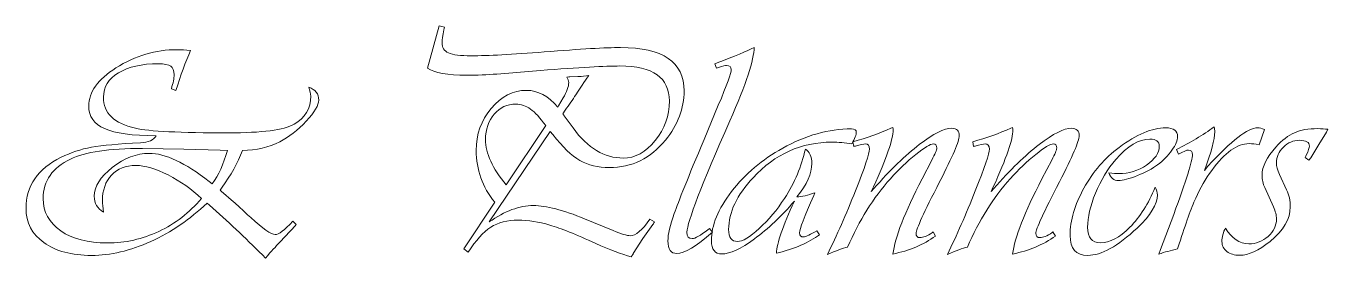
# Model space of a CAD drawing. Extents: x 846 to 947, y 375 to 797.
# Drawn here: x 931.059 to 932.152, y 457.178 to 457.373 of the extents above; entities that cross this region are included whole.
import ezdxf

# ---------------------------------------------------------------- set-up
doc = ezdxf.new("R2010")
doc.units = 0
doc.header["$MEASUREMENT"] = 0
doc.layers.add('Dim', color=252, linetype='CONTINUOUS', lineweight=0)
doc.layers.add('UG-Khartosha', color=252, linetype='CONTINUOUS', lineweight=20)

# ---------------------------------------------------------------- blocks, each defined once
blk = doc.blocks.new('fghty')
at = {"layer": 'UG-Khartosha'}
for points, knots in [([(-279.6938, -82.2099), (-279.6938, -82.2099), (-279.7477, -82.2898), (-279.7477, -82.2898), (-279.7477, -82.2898), (-279.7339, -82.2801), (-279.7209, -82.2753), (-279.7086, -82.2753), (-279.7086, -82.2753), (-279.6975, -82.2753), (-279.6825, -82.2792), (-279.6636, -82.287), (-279.6636, -82.287), (-279.6636, -82.287), (-279.6384, -82.2974), (-279.6384, -82.2974), (-279.6384, -82.2974), (-279.6311, -82.3004), (-279.6261, -82.3019), (-279.6235, -82.3019), (-279.6235, -82.3019), (-279.6186, -82.3019), (-279.6128, -82.297), (-279.6061, -82.2872), (-279.6061, -82.2872), (-279.6061, -82.2872), (-279.602, -82.2898), (-279.602, -82.2898), (-279.602, -82.2898), (-279.6028, -82.291), (-279.6033, -82.2918), (-279.6035, -82.292), (-279.6035, -82.292), (-279.6035, -82.292), (-279.6122, -82.3045), (-279.6122, -82.3045), (-279.6122, -82.3045), (-279.6122, -82.3045), (-279.6207, -82.3177), (-279.6207, -82.3177), (-279.6207, -82.3177), (-279.6208, -82.3181), (-279.6215, -82.3189), (-279.6225, -82.3204), (-279.6225, -82.3204), (-279.6308, -82.3183), (-279.6413, -82.3145), (-279.6538, -82.3087), (-279.6538, -82.3087), (-279.6712, -82.3008), (-279.6847, -82.2954), (-279.6943, -82.2925), (-279.6943, -82.2925), (-279.7039, -82.2896), (-279.7132, -82.2881), (-279.7222, -82.2881), (-279.7222, -82.2881), (-279.7316, -82.2881), (-279.7396, -82.2903), (-279.7463, -82.2945), (-279.7463, -82.2945), (-279.7529, -82.2988), (-279.7595, -82.306), (-279.7661, -82.3164), (-279.7661, -82.3164), (-279.7661, -82.3164), (-279.7701, -82.3136), (-279.7701, -82.3136), (-279.7701, -82.3136), (-279.7701, -82.3136), (-279.7428, -82.2724), (-279.7428, -82.2724), (-279.7428, -82.2724), (-279.7537, -82.2588), (-279.7591, -82.2436), (-279.7591, -82.2267), (-279.7591, -82.2267), (-279.7591, -82.2125), (-279.7547, -82.2001), (-279.7459, -82.1895), (-279.7459, -82.1895), (-279.737, -82.1788), (-279.7267, -82.1736), (-279.7148, -82.1736), (-279.7148, -82.1736), (-279.7048, -82.1736), (-279.6956, -82.1785), (-279.6873, -82.1885), (-279.6873, -82.1885), (-279.6873, -82.1885), (-279.6865, -82.1872), (-279.6865, -82.1872), (-279.6865, -82.1872), (-279.6865, -82.1872), (-279.6825, -82.1803), (-279.6825, -82.1803), (-279.6825, -82.1803), (-279.6793, -82.1749), (-279.6776, -82.1703), (-279.6776, -82.1667), (-279.6776, -82.1667), (-279.6776, -82.1651), (-279.6782, -82.1635), (-279.6793, -82.1619), (-279.6793, -82.1619), (-279.6777, -82.1618), (-279.6768, -82.1618), (-279.6767, -82.1618), (-279.6767, -82.1618), (-279.6767, -82.1618), (-279.6695, -82.1615), (-279.6695, -82.1615), (-279.6695, -82.1615), (-279.6684, -82.1615), (-279.6658, -82.1613), (-279.6618, -82.1607), (-279.6618, -82.1607), (-279.6618, -82.1607), (-279.6599, -82.1604), (-279.6599, -82.1604), (-279.6599, -82.1604), (-279.6619, -82.1631), (-279.6658, -82.1688), (-279.6714, -82.1775), (-279.6714, -82.1775), (-279.6741, -82.1818), (-279.6772, -82.1864), (-279.6807, -82.1912), (-279.6807, -82.1912), (-279.6807, -82.1912), (-279.6828, -82.1942), (-279.6828, -82.1942), (-279.6828, -82.1942), (-279.682, -82.1953), (-279.6816, -82.1959), (-279.6815, -82.1961), (-279.6815, -82.1961), (-279.6815, -82.1961), (-279.6738, -82.2068), (-279.6738, -82.2068), (-279.6738, -82.2068), (-279.6609, -82.2246), (-279.6462, -82.2334), (-279.6296, -82.2334), (-279.6296, -82.2334), (-279.6191, -82.2334), (-279.6097, -82.2283), (-279.6014, -82.2179), (-279.6014, -82.2179), (-279.593, -82.2076), (-279.5889, -82.1959), (-279.5889, -82.183), (-279.5889, -82.183), (-279.5889, -82.1624), (-279.6034, -82.1521), (-279.6325, -82.1521), (-279.6325, -82.1521), (-279.6451, -82.1521), (-279.6684, -82.1534), (-279.7024, -82.1561), (-279.7024, -82.1561), (-279.7024, -82.1561), (-279.7408, -82.1592), (-279.7408, -82.1592), (-279.7408, -82.1592), (-279.7494, -82.1599), (-279.7583, -82.1602), (-279.7676, -82.1602), (-279.7676, -82.1602), (-279.7844, -82.1602), (-279.7958, -82.1581), (-279.8019, -82.154), (-279.8019, -82.154), (-279.8019, -82.154), (-279.7917, -82.1168), (-279.7917, -82.1168), (-279.7917, -82.1168), (-279.7917, -82.1168), (-279.7871, -82.1179), (-279.7871, -82.1179), (-279.7871, -82.1179), (-279.7871, -82.1179), (-279.7875, -82.1202), (-279.7875, -82.1202), (-279.7875, -82.1202), (-279.7886, -82.1253), (-279.7892, -82.1291), (-279.7892, -82.1315), (-279.7892, -82.1315), (-279.7892, -82.1358), (-279.7873, -82.1388), (-279.7835, -82.1405), (-279.7835, -82.1405), (-279.7797, -82.1423), (-279.773, -82.1431), (-279.7635, -82.1431), (-279.7635, -82.1431), (-279.7489, -82.1431), (-279.7275, -82.142), (-279.6991, -82.1397), (-279.6991, -82.1397), (-279.6671, -82.1371), (-279.6448, -82.1358), (-279.632, -82.1358), (-279.632, -82.1358), (-279.5946, -82.1358), (-279.5759, -82.1486), (-279.5759, -82.1741), (-279.5759, -82.1741), (-279.5759, -82.1894), (-279.5814, -82.2039), (-279.5924, -82.2176), (-279.5924, -82.2176), (-279.6055, -82.2337), (-279.622, -82.2418), (-279.6419, -82.2418), (-279.6419, -82.2418), (-279.6519, -82.2418), (-279.6604, -82.2397), (-279.6677, -82.2354), (-279.6677, -82.2354), (-279.675, -82.2312), (-279.6829, -82.2236), (-279.6917, -82.2126), (-279.6917, -82.2126), (-279.6917, -82.2126), (-279.6938, -82.2099), (-279.6938, -82.2099)], [0, 0, 0, 0, 0.017544, 0.017544, 0.017544, 0.017544, 0.035088, 0.035088, 0.035088, 0.035088, 0.052632, 0.052632, 0.052632, 0.052632, 0.070175, 0.070175, 0.070175, 0.070175, 0.087719, 0.087719, 0.087719, 0.087719, 0.105263, 0.105263, 0.105263, 0.105263, 0.122807, 0.122807, 0.122807, 0.122807, 0.140351, 0.140351, 0.140351, 0.140351, 0.157895, 0.157895, 0.157895, 0.157895, 0.175439, 0.175439, 0.175439, 0.175439, 0.192982, 0.192982, 0.192982, 0.192982, 0.210526, 0.210526, 0.210526, 0.210526, 0.22807, 0.22807, 0.22807, 0.22807, 0.245614, 0.245614, 0.245614, 0.245614, 0.263158, 0.263158, 0.263158, 0.263158, 0.280702, 0.280702, 0.280702, 0.280702, 0.298246, 0.298246, 0.298246, 0.298246, 0.315789, 0.315789, 0.315789, 0.315789, 0.333333, 0.333333, 0.333333, 0.333333, 0.350877, 0.350877, 0.350877, 0.350877, 0.368421, 0.368421, 0.368421, 0.368421, 0.385965, 0.385965, 0.385965, 0.385965, 0.403509, 0.403509, 0.403509, 0.403509, 0.421053, 0.421053, 0.421053, 0.421053, 0.438596, 0.438596, 0.438596, 0.438597, 0.45614, 0.45614, 0.45614, 0.45614, 0.473684, 0.473684, 0.473684, 0.473684, 0.491228, 0.491228, 0.491228, 0.491228, 0.508772, 0.508772, 0.508772, 0.508772, 0.526316, 0.526316, 0.526316, 0.526316, 0.54386, 0.54386, 0.54386, 0.54386, 0.561404, 0.561404, 0.561404, 0.561404, 0.578947, 0.578947, 0.578947, 0.578947, 0.596491, 0.596491, 0.596491, 0.596491, 0.614035, 0.614035, 0.614035, 0.614035, 0.631579, 0.631579, 0.631579, 0.631579, 0.649123, 0.649123, 0.649123, 0.649123, 0.666667, 0.666667, 0.666667, 0.666667, 0.684211, 0.684211, 0.684211, 0.684211, 0.701754, 0.701754, 0.701754, 0.701754, 0.719298, 0.719298, 0.719298, 0.719298, 0.736842, 0.736842, 0.736842, 0.736842, 0.754386, 0.754386, 0.754386, 0.754386, 0.77193, 0.77193, 0.77193, 0.77193, 0.789474, 0.789474, 0.789474, 0.789474, 0.807018, 0.807018, 0.807018, 0.807018, 0.824561, 0.824561, 0.824561, 0.824561, 0.842105, 0.842105, 0.842105, 0.842105, 0.859649, 0.859649, 0.859649, 0.859649, 0.877193, 0.877193, 0.877193, 0.877193, 0.894737, 0.894737, 0.894737, 0.894737, 0.912281, 0.912281, 0.912281, 0.912281, 0.929825, 0.929825, 0.929825, 0.929825, 0.947368, 0.947368, 0.947368, 0.947368, 0.964912, 0.964912, 0.964912, 0.964912, 0.982456, 0.982456, 0.982456, 0.982456, 1, 1, 1, 1]), ([(-279.9649, -82.2266), (-279.9693, -82.2378), (-279.9753, -82.2486), (-279.983, -82.2592), (-279.983, -82.2592), (-279.983, -82.2592), (-279.9848, -82.2617), (-279.9848, -82.2617), (-279.9848, -82.2617), (-279.9848, -82.2617), (-279.9837, -82.2627), (-279.9837, -82.2627), (-279.9837, -82.2627), (-279.9837, -82.2627), (-279.973, -82.2719), (-279.973, -82.2719), (-279.973, -82.2719), (-279.9703, -82.2743), (-279.9652, -82.279), (-279.9578, -82.2858), (-279.9578, -82.2858), (-279.947, -82.2959), (-279.9398, -82.3009), (-279.9362, -82.3009), (-279.9362, -82.3009), (-279.9331, -82.3009), (-279.928, -82.297), (-279.9208, -82.2892), (-279.9208, -82.2892), (-279.9208, -82.2892), (-279.9176, -82.292), (-279.9176, -82.292), (-279.9176, -82.292), (-279.9199, -82.2946), (-279.9243, -82.2994), (-279.9309, -82.3063), (-279.9309, -82.3063), (-279.9342, -82.3098), (-279.9382, -82.3141), (-279.9428, -82.3193), (-279.9428, -82.3193), (-279.9428, -82.3193), (-279.9448, -82.3216), (-279.9448, -82.3216), (-279.9448, -82.3216), (-279.9448, -82.3216), (-279.9475, -82.3189), (-279.9475, -82.3189), (-279.9475, -82.3189), (-279.9628, -82.3036), (-279.9782, -82.2889), (-279.994, -82.2749), (-279.994, -82.2749), (-279.994, -82.2749), (-279.9962, -82.2731), (-279.9962, -82.2731), (-279.9962, -82.2731), (-280.0112, -82.2875), (-280.0278, -82.2988), (-280.0458, -82.307), (-280.0458, -82.307), (-280.0639, -82.3152), (-280.0813, -82.3193), (-280.098, -82.3193), (-280.098, -82.3193), (-280.1155, -82.3193), (-280.1295, -82.3155), (-280.14, -82.308), (-280.14, -82.308), (-280.1505, -82.3005), (-280.1557, -82.2904), (-280.1557, -82.2778), (-280.1557, -82.2778), (-280.1557, -82.2579), (-280.1454, -82.2429), (-280.1248, -82.2327), (-280.1248, -82.2327), (-280.1164, -82.2285), (-280.1074, -82.2256), (-280.098, -82.2238), (-280.098, -82.2238), (-280.0885, -82.2221), (-280.0741, -82.2208), (-280.0549, -82.2199), (-280.0549, -82.2199), (-280.0479, -82.2196), (-280.0433, -82.2175), (-280.0411, -82.2136), (-280.0411, -82.2136), (-280.0622, -82.2136), (-280.0773, -82.2115), (-280.0865, -82.2074), (-280.0865, -82.2074), (-280.0958, -82.2033), (-280.1005, -82.1967), (-280.1005, -82.1875), (-280.1005, -82.1875), (-280.1005, -82.1751), (-280.0924, -82.1639), (-280.0765, -82.1538), (-280.0765, -82.1538), (-280.0594, -82.1431), (-280.0414, -82.1377), (-280.0227, -82.1377), (-280.0227, -82.1377), (-280.0191, -82.1377), (-280.0151, -82.138), (-280.0107, -82.1385), (-280.0107, -82.1385), (-280.0153, -82.1486), (-280.0196, -82.1603), (-280.0236, -82.1736), (-280.0236, -82.1736), (-280.0236, -82.1736), (-280.0277, -82.1722), (-280.0277, -82.1722), (-280.0277, -82.1722), (-280.0261, -82.1671), (-280.0252, -82.163), (-280.0252, -82.1598), (-280.0252, -82.1598), (-280.0252, -82.1562), (-280.0262, -82.1537), (-280.0282, -82.1523), (-280.0282, -82.1523), (-280.0303, -82.1509), (-280.0338, -82.1501), (-280.0389, -82.1501), (-280.0389, -82.1501), (-280.0537, -82.1501), (-280.0655, -82.1528), (-280.0743, -82.1581), (-280.0743, -82.1581), (-280.0831, -82.1635), (-280.0875, -82.1707), (-280.0875, -82.1797), (-280.0875, -82.1797), (-280.0875, -82.1936), (-280.0781, -82.2028), (-280.0593, -82.2071), (-280.0593, -82.2071), (-280.0474, -82.2098), (-280.0201, -82.2111), (-279.9774, -82.2111), (-279.9774, -82.2111), (-279.9476, -82.2111), (-279.9284, -82.2086), (-279.9196, -82.2035), (-279.9196, -82.2035), (-279.9098, -82.198), (-279.9049, -82.1897), (-279.9049, -82.1786), (-279.9049, -82.1786), (-279.9049, -82.1766), (-279.9055, -82.174), (-279.9065, -82.1709), (-279.9065, -82.1709), (-279.9007, -82.1729), (-279.8978, -82.1766), (-279.8978, -82.1822), (-279.8978, -82.1822), (-279.8978, -82.1867), (-279.9015, -82.1929), (-279.9089, -82.2008), (-279.9089, -82.2008), (-279.9163, -82.2087), (-279.9241, -82.2148), (-279.9322, -82.219), (-279.9322, -82.219), (-279.942, -82.224), (-279.9529, -82.2266), (-279.9649, -82.2266)], [0, 0, 0, 0, 0.023256, 0.023256, 0.023256, 0.023256, 0.046512, 0.046512, 0.046512, 0.046512, 0.069767, 0.069767, 0.069767, 0.069767, 0.093023, 0.093023, 0.093023, 0.093023, 0.116279, 0.116279, 0.116279, 0.116279, 0.139535, 0.139535, 0.139535, 0.139535, 0.162791, 0.162791, 0.162791, 0.162791, 0.186047, 0.186047, 0.186047, 0.186047, 0.209302, 0.209302, 0.209302, 0.209302, 0.232558, 0.232558, 0.232558, 0.232558, 0.255814, 0.255814, 0.255814, 0.255814, 0.27907, 0.27907, 0.27907, 0.27907, 0.302326, 0.302326, 0.302326, 0.302326, 0.325581, 0.325581, 0.325581, 0.325581, 0.348837, 0.348837, 0.348837, 0.348837, 0.372093, 0.372093, 0.372093, 0.372093, 0.395349, 0.395349, 0.395349, 0.395349, 0.418605, 0.418605, 0.418605, 0.418605, 0.44186, 0.44186, 0.44186, 0.44186, 0.465116, 0.465116, 0.465116, 0.465116, 0.488372, 0.488372, 0.488372, 0.488372, 0.511628, 0.511628, 0.511628, 0.511628, 0.534884, 0.534884, 0.534884, 0.534884, 0.55814, 0.55814, 0.55814, 0.55814, 0.581395, 0.581395, 0.581395, 0.581395, 0.604651, 0.604651, 0.604651, 0.604651, 0.627907, 0.627907, 0.627907, 0.627907, 0.651163, 0.651163, 0.651163, 0.651163, 0.674419, 0.674419, 0.674419, 0.674419, 0.697674, 0.697674, 0.697674, 0.697674, 0.72093, 0.72093, 0.72093, 0.72093, 0.744186, 0.744186, 0.744186, 0.744186, 0.767442, 0.767442, 0.767442, 0.767442, 0.790698, 0.790698, 0.790698, 0.790698, 0.813953, 0.813953, 0.813953, 0.813953, 0.837209, 0.837209, 0.837209, 0.837209, 0.860465, 0.860465, 0.860465, 0.860465, 0.883721, 0.883721, 0.883721, 0.883721, 0.906977, 0.906977, 0.906977, 0.906977, 0.930233, 0.930233, 0.930233, 0.930233, 0.953488, 0.953488, 0.953488, 0.953488, 0.976744, 0.976744, 0.976744, 0.976744, 1, 1, 1, 1]), ([(-279.5142, -82.1357), (-279.5142, -82.1465), (-279.5213, -82.168), (-279.5356, -82.2005), (-279.5356, -82.2005), (-279.5605, -82.2569), (-279.5731, -82.2897), (-279.5735, -82.2988), (-279.5735, -82.2988), (-279.5737, -82.3027), (-279.5721, -82.3046), (-279.5687, -82.3045), (-279.5687, -82.3045), (-279.5662, -82.3044), (-279.5616, -82.3017), (-279.5551, -82.2966), (-279.5551, -82.2966), (-279.5551, -82.2966), (-279.5535, -82.2955), (-279.5535, -82.2955), (-279.5535, -82.2955), (-279.5535, -82.2955), (-279.551, -82.2989), (-279.551, -82.2989), (-279.551, -82.2989), (-279.5652, -82.3113), (-279.5757, -82.3176), (-279.5823, -82.3176), (-279.5823, -82.3176), (-279.5876, -82.3176), (-279.5902, -82.3139), (-279.5902, -82.3065), (-279.5902, -82.3065), (-279.5902, -82.3007), (-279.5884, -82.2927), (-279.5847, -82.2824), (-279.5847, -82.2824), (-279.581, -82.272), (-279.5723, -82.2502), (-279.5584, -82.217), (-279.5584, -82.217), (-279.5584, -82.217), (-279.5458, -82.1868), (-279.5458, -82.1868), (-279.5458, -82.1868), (-279.5382, -82.1687), (-279.5344, -82.1582), (-279.5344, -82.1552), (-279.5344, -82.1552), (-279.5344, -82.1528), (-279.5358, -82.1516), (-279.5385, -82.1516), (-279.5385, -82.1516), (-279.5395, -82.1516), (-279.5418, -82.1522), (-279.5455, -82.1533), (-279.5455, -82.1533), (-279.546, -82.1535), (-279.5467, -82.1537), (-279.5475, -82.154), (-279.5475, -82.154), (-279.5475, -82.154), (-279.5489, -82.1501), (-279.5489, -82.1501), (-279.5489, -82.1501), (-279.5489, -82.1501), (-279.5469, -82.1493), (-279.5469, -82.1493), (-279.5469, -82.1493), (-279.5316, -82.1435), (-279.5207, -82.139), (-279.5142, -82.1357)], [0, 0, 0, 0, 0.055556, 0.055556, 0.055556, 0.055556, 0.111111, 0.111111, 0.111111, 0.111111, 0.166667, 0.166667, 0.166667, 0.166667, 0.222222, 0.222222, 0.222222, 0.222222, 0.277778, 0.277778, 0.277778, 0.277778, 0.333333, 0.333333, 0.333333, 0.333333, 0.388889, 0.388889, 0.388889, 0.388889, 0.444444, 0.444444, 0.444444, 0.444444, 0.5, 0.5, 0.5, 0.5, 0.555556, 0.555556, 0.555556, 0.555556, 0.611111, 0.611111, 0.611111, 0.611111, 0.666667, 0.666667, 0.666667, 0.666667, 0.722222, 0.722222, 0.722222, 0.722222, 0.777778, 0.777778, 0.777778, 0.777778, 0.833333, 0.833333, 0.833333, 0.833333, 0.888889, 0.888889, 0.888889, 0.888889, 0.944444, 0.944444, 0.944444, 0.944444, 1, 1, 1, 1]), ([(-279.6979, -82.2046), (-279.7028, -82.1978), (-279.7072, -82.193), (-279.7113, -82.1902), (-279.7113, -82.1902), (-279.7153, -82.1872), (-279.7196, -82.1858), (-279.7241, -82.1858), (-279.7241, -82.1858), (-279.7318, -82.1858), (-279.7382, -82.1887), (-279.7433, -82.1946), (-279.7433, -82.1946), (-279.7483, -82.2005), (-279.7509, -82.2079), (-279.7509, -82.2169), (-279.7509, -82.2169), (-279.7509, -82.2293), (-279.7448, -82.2426), (-279.7327, -82.257), (-279.7327, -82.257), (-279.7327, -82.257), (-279.6979, -82.2046), (-279.6979, -82.2046)], [0, 0, 0, 0, 0.166667, 0.166667, 0.166667, 0.166667, 0.333333, 0.333333, 0.333333, 0.333333, 0.5, 0.5, 0.5, 0.5, 0.666667, 0.666667, 0.666667, 0.666667, 0.833333, 0.833333, 0.833333, 0.833333, 1, 1, 1, 1]), ([(-279.3565, -82.2986), (-279.3565, -82.2986), (-279.3544, -82.3022), (-279.3544, -82.3022), (-279.3544, -82.3022), (-279.365, -82.3098), (-279.3776, -82.3151), (-279.392, -82.3181), (-279.392, -82.3181), (-279.3902, -82.3036), (-279.3816, -82.2814), (-279.3663, -82.2517), (-279.3663, -82.2517), (-279.3663, -82.2517), (-279.3577, -82.2353), (-279.3577, -82.2353), (-279.3577, -82.2353), (-279.3548, -82.2297), (-279.3533, -82.2261), (-279.3533, -82.2245), (-279.3533, -82.2245), (-279.3533, -82.2221), (-279.3543, -82.2209), (-279.3562, -82.2209), (-279.3562, -82.2209), (-279.359, -82.2209), (-279.3642, -82.224), (-279.3718, -82.2302), (-279.3718, -82.2302), (-279.3795, -82.2364), (-279.3869, -82.2435), (-279.3942, -82.2516), (-279.3942, -82.2516), (-279.4092, -82.2684), (-279.4217, -82.2885), (-279.4319, -82.312), (-279.4319, -82.312), (-279.4361, -82.313), (-279.442, -82.3151), (-279.4496, -82.3184), (-279.4496, -82.3184), (-279.4414, -82.3017), (-279.4332, -82.2831), (-279.425, -82.2624), (-279.425, -82.2624), (-279.4167, -82.2417), (-279.4126, -82.2294), (-279.4126, -82.2256), (-279.4126, -82.2256), (-279.4126, -82.2224), (-279.4138, -82.2209), (-279.4164, -82.2209), (-279.4164, -82.2209), (-279.4177, -82.2209), (-279.4206, -82.2215), (-279.425, -82.2228), (-279.425, -82.2228), (-279.4254, -82.2229), (-279.4259, -82.2231), (-279.4265, -82.2233), (-279.4265, -82.2233), (-279.4265, -82.2233), (-279.4273, -82.219), (-279.4273, -82.219), (-279.4273, -82.219), (-279.4149, -82.2155), (-279.4037, -82.2115), (-279.3938, -82.2071), (-279.3938, -82.2071), (-279.3938, -82.2071), (-279.392, -82.2063), (-279.392, -82.2063), (-279.392, -82.2063), (-279.3919, -82.2074), (-279.3918, -82.2082), (-279.3918, -82.2087), (-279.3918, -82.2087), (-279.3918, -82.2165), (-279.3976, -82.2333), (-279.4091, -82.2589), (-279.4091, -82.2589), (-279.4091, -82.2589), (-279.411, -82.2629), (-279.411, -82.2629), (-279.411, -82.2629), (-279.411, -82.2629), (-279.4087, -82.2603), (-279.4087, -82.2603), (-279.4087, -82.2603), (-279.3943, -82.2438), (-279.3809, -82.2308), (-279.3687, -82.2214), (-279.3687, -82.2214), (-279.3564, -82.2119), (-279.3469, -82.2071), (-279.34, -82.2071), (-279.34, -82.2071), (-279.3357, -82.2071), (-279.3335, -82.2093), (-279.3335, -82.2137), (-279.3335, -82.2137), (-279.3335, -82.2183), (-279.3393, -82.2319), (-279.3508, -82.2544), (-279.3508, -82.2544), (-279.3647, -82.2813), (-279.3716, -82.2964), (-279.3716, -82.2997), (-279.3716, -82.2997), (-279.3716, -82.3023), (-279.3705, -82.3036), (-279.3681, -82.3036), (-279.3681, -82.3036), (-279.3654, -82.3036), (-279.3618, -82.3021), (-279.3572, -82.2992), (-279.3572, -82.2992), (-279.3572, -82.2992), (-279.3565, -82.2986), (-279.3565, -82.2986)], [0, 0, 0, 0, 0.033333, 0.033333, 0.033333, 0.033333, 0.066667, 0.066667, 0.066667, 0.066667, 0.1, 0.1, 0.1, 0.1, 0.133333, 0.133333, 0.133333, 0.133333, 0.166667, 0.166667, 0.166667, 0.166667, 0.2, 0.2, 0.2, 0.2, 0.233333, 0.233333, 0.233333, 0.233333, 0.266667, 0.266667, 0.266667, 0.266667, 0.3, 0.3, 0.3, 0.3, 0.333333, 0.333333, 0.333333, 0.333333, 0.366667, 0.366667, 0.366667, 0.366667, 0.4, 0.4, 0.4, 0.4, 0.433333, 0.433333, 0.433333, 0.433333, 0.466667, 0.466667, 0.466667, 0.466667, 0.5, 0.5, 0.5, 0.5, 0.533333, 0.533333, 0.533333, 0.533333, 0.566667, 0.566667, 0.566667, 0.566667, 0.6, 0.6, 0.6, 0.6, 0.633333, 0.633333, 0.633333, 0.633333, 0.666667, 0.666667, 0.666667, 0.666667, 0.7, 0.7, 0.7, 0.7, 0.733333, 0.733333, 0.733333, 0.733333, 0.766667, 0.766667, 0.766667, 0.766667, 0.8, 0.8, 0.8, 0.8, 0.833333, 0.833333, 0.833333, 0.833333, 0.866667, 0.866667, 0.866667, 0.866667, 0.9, 0.9, 0.9, 0.9, 0.933333, 0.933333, 0.933333, 0.933333, 0.966667, 0.966667, 0.966667, 0.966667, 1, 1, 1, 1]), ([(-279.251, -82.2986), (-279.251, -82.2986), (-279.2488, -82.3022), (-279.2488, -82.3022), (-279.2488, -82.3022), (-279.2595, -82.3098), (-279.272, -82.3151), (-279.2865, -82.3181), (-279.2865, -82.3181), (-279.2846, -82.3036), (-279.2761, -82.2814), (-279.2607, -82.2517), (-279.2607, -82.2517), (-279.2607, -82.2517), (-279.2521, -82.2353), (-279.2521, -82.2353), (-279.2521, -82.2353), (-279.2492, -82.2297), (-279.2477, -82.2261), (-279.2477, -82.2245), (-279.2477, -82.2245), (-279.2477, -82.2221), (-279.2487, -82.2209), (-279.2506, -82.2209), (-279.2506, -82.2209), (-279.2534, -82.2209), (-279.2586, -82.224), (-279.2662, -82.2302), (-279.2662, -82.2302), (-279.2739, -82.2364), (-279.2813, -82.2435), (-279.2886, -82.2516), (-279.2886, -82.2516), (-279.3036, -82.2684), (-279.3162, -82.2885), (-279.3263, -82.312), (-279.3263, -82.312), (-279.3305, -82.313), (-279.3364, -82.3151), (-279.344, -82.3184), (-279.344, -82.3184), (-279.3358, -82.3017), (-279.3276, -82.2831), (-279.3194, -82.2624), (-279.3194, -82.2624), (-279.3111, -82.2417), (-279.307, -82.2294), (-279.307, -82.2256), (-279.307, -82.2256), (-279.307, -82.2224), (-279.3082, -82.2209), (-279.3108, -82.2209), (-279.3108, -82.2209), (-279.3121, -82.2209), (-279.315, -82.2215), (-279.3195, -82.2228), (-279.3195, -82.2228), (-279.3198, -82.2229), (-279.3203, -82.2231), (-279.3209, -82.2233), (-279.3209, -82.2233), (-279.3209, -82.2233), (-279.3217, -82.219), (-279.3217, -82.219), (-279.3217, -82.219), (-279.3093, -82.2155), (-279.2982, -82.2115), (-279.2882, -82.2071), (-279.2882, -82.2071), (-279.2882, -82.2071), (-279.2865, -82.2063), (-279.2865, -82.2063), (-279.2865, -82.2063), (-279.2863, -82.2074), (-279.2862, -82.2082), (-279.2862, -82.2087), (-279.2862, -82.2087), (-279.2862, -82.2165), (-279.292, -82.2333), (-279.3035, -82.2589), (-279.3035, -82.2589), (-279.3035, -82.2589), (-279.3054, -82.2629), (-279.3054, -82.2629), (-279.3054, -82.2629), (-279.3054, -82.2629), (-279.3031, -82.2603), (-279.3031, -82.2603), (-279.3031, -82.2603), (-279.2887, -82.2438), (-279.2753, -82.2308), (-279.2631, -82.2214), (-279.2631, -82.2214), (-279.2508, -82.2119), (-279.2413, -82.2071), (-279.2344, -82.2071), (-279.2344, -82.2071), (-279.2301, -82.2071), (-279.2279, -82.2093), (-279.2279, -82.2137), (-279.2279, -82.2137), (-279.2279, -82.2183), (-279.2337, -82.2319), (-279.2453, -82.2544), (-279.2453, -82.2544), (-279.2591, -82.2813), (-279.2661, -82.2964), (-279.2661, -82.2997), (-279.2661, -82.2997), (-279.2661, -82.3023), (-279.2649, -82.3036), (-279.2625, -82.3036), (-279.2625, -82.3036), (-279.2598, -82.3036), (-279.2562, -82.3021), (-279.2516, -82.2992), (-279.2516, -82.2992), (-279.2516, -82.2992), (-279.251, -82.2986), (-279.251, -82.2986)], [0, 0, 0, 0, 0.033333, 0.033333, 0.033333, 0.033333, 0.066667, 0.066667, 0.066667, 0.066667, 0.1, 0.1, 0.1, 0.1, 0.133333, 0.133333, 0.133333, 0.133333, 0.166667, 0.166667, 0.166667, 0.166667, 0.2, 0.2, 0.2, 0.2, 0.233333, 0.233333, 0.233333, 0.233333, 0.266667, 0.266667, 0.266667, 0.266667, 0.3, 0.3, 0.3, 0.3, 0.333333, 0.333333, 0.333333, 0.333333, 0.366667, 0.366667, 0.366667, 0.366667, 0.4, 0.4, 0.4, 0.4, 0.433333, 0.433333, 0.433333, 0.433333, 0.466667, 0.466667, 0.466667, 0.466667, 0.5, 0.5, 0.5, 0.5, 0.533333, 0.533333, 0.533333, 0.533333, 0.566667, 0.566667, 0.566667, 0.566667, 0.6, 0.6, 0.6, 0.6, 0.633333, 0.633333, 0.633333, 0.633333, 0.666667, 0.666667, 0.666667, 0.666667, 0.7, 0.7, 0.7, 0.7, 0.733333, 0.733333, 0.733333, 0.733333, 0.766667, 0.766667, 0.766667, 0.766667, 0.8, 0.8, 0.8, 0.8, 0.833333, 0.833333, 0.833333, 0.833333, 0.866667, 0.866667, 0.866667, 0.866667, 0.9, 0.9, 0.9, 0.9, 0.933333, 0.933333, 0.933333, 0.933333, 0.966667, 0.966667, 0.966667, 0.966667, 1, 1, 1, 1]), ([(-279.1609, -82.2592), (-279.1597, -82.2616), (-279.159, -82.2638), (-279.159, -82.2658), (-279.159, -82.2658), (-279.159, -82.2743), (-279.1649, -82.284), (-279.1767, -82.2951), (-279.1767, -82.2951), (-279.1938, -82.3112), (-279.2084, -82.3193), (-279.2203, -82.3193), (-279.2203, -82.3193), (-279.2307, -82.3193), (-279.2359, -82.3134), (-279.2359, -82.3017), (-279.2359, -82.3017), (-279.2359, -82.2884), (-279.2318, -82.2745), (-279.2237, -82.26), (-279.2237, -82.26), (-279.2156, -82.2454), (-279.2053, -82.2334), (-279.1927, -82.2239), (-279.1927, -82.2239), (-279.1773, -82.2124), (-279.1636, -82.2067), (-279.1516, -82.2067), (-279.1516, -82.2067), (-279.1446, -82.2067), (-279.1411, -82.2093), (-279.1411, -82.2144), (-279.1411, -82.2144), (-279.1411, -82.2177), (-279.1428, -82.2218), (-279.1461, -82.2265), (-279.1461, -82.2265), (-279.1495, -82.2312), (-279.1537, -82.2355), (-279.1588, -82.2393), (-279.1588, -82.2393), (-279.1634, -82.2427), (-279.1694, -82.2459), (-279.1766, -82.2488), (-279.1766, -82.2488), (-279.1838, -82.2517), (-279.1893, -82.2532), (-279.1932, -82.2532), (-279.1932, -82.2532), (-279.1974, -82.2532), (-279.2002, -82.2509), (-279.2018, -82.2463), (-279.2018, -82.2463), (-279.1981, -82.2468), (-279.1952, -82.2471), (-279.1929, -82.2471), (-279.1929, -82.2471), (-279.1841, -82.2471), (-279.1759, -82.2445), (-279.1685, -82.2395), (-279.1685, -82.2395), (-279.161, -82.2344), (-279.1573, -82.2289), (-279.1573, -82.223), (-279.1573, -82.223), (-279.1573, -82.2188), (-279.16, -82.2166), (-279.1655, -82.2166), (-279.1655, -82.2166), (-279.1753, -82.2166), (-279.1853, -82.2227), (-279.1956, -82.2346), (-279.1956, -82.2346), (-279.2028, -82.2431), (-279.2088, -82.2531), (-279.2135, -82.2643), (-279.2135, -82.2643), (-279.2181, -82.2756), (-279.2205, -82.2857), (-279.2205, -82.2945), (-279.2205, -82.2945), (-279.2205, -82.3036), (-279.2167, -82.3082), (-279.2091, -82.3082), (-279.2091, -82.3082), (-279.2008, -82.3082), (-279.1922, -82.3036), (-279.1832, -82.2945), (-279.1832, -82.2945), (-279.1742, -82.2853), (-279.1668, -82.2735), (-279.1609, -82.2592)], [0, 0, 0, 0, 0.043478, 0.043478, 0.043478, 0.043478, 0.086957, 0.086957, 0.086957, 0.086957, 0.130435, 0.130435, 0.130435, 0.130435, 0.173913, 0.173913, 0.173913, 0.173913, 0.217391, 0.217391, 0.217391, 0.217391, 0.26087, 0.26087, 0.26087, 0.26087, 0.304348, 0.304348, 0.304348, 0.304348, 0.347826, 0.347826, 0.347826, 0.347826, 0.391304, 0.391304, 0.391304, 0.391304, 0.434783, 0.434783, 0.434783, 0.434783, 0.478261, 0.478261, 0.478261, 0.478261, 0.521739, 0.521739, 0.521739, 0.521739, 0.565217, 0.565217, 0.565217, 0.565217, 0.608696, 0.608696, 0.608696, 0.608696, 0.652174, 0.652174, 0.652174, 0.652174, 0.695652, 0.695652, 0.695652, 0.695652, 0.73913, 0.73913, 0.73913, 0.73913, 0.782609, 0.782609, 0.782609, 0.782609, 0.826087, 0.826087, 0.826087, 0.826087, 0.869565, 0.869565, 0.869565, 0.869565, 0.913043, 0.913043, 0.913043, 0.913043, 0.956522, 0.956522, 0.956522, 0.956522, 1, 1, 1, 1]), ([(-279.0646, -82.2083), (-279.0646, -82.2083), (-279.0694, -82.2217), (-279.0694, -82.2217), (-279.0694, -82.2217), (-279.0727, -82.221), (-279.0756, -82.2206), (-279.0782, -82.2206), (-279.0782, -82.2206), (-279.0885, -82.2206), (-279.0994, -82.2285), (-279.1111, -82.2442), (-279.1111, -82.2442), (-279.1166, -82.2517), (-279.1213, -82.2599), (-279.1252, -82.2687), (-279.1252, -82.2687), (-279.1291, -82.2776), (-279.134, -82.291), (-279.1398, -82.3091), (-279.1398, -82.3091), (-279.1398, -82.3091), (-279.1413, -82.3136), (-279.1413, -82.3136), (-279.1413, -82.3136), (-279.147, -82.3149), (-279.1525, -82.3164), (-279.1577, -82.3181), (-279.1577, -82.3181), (-279.1577, -82.3181), (-279.1563, -82.3141), (-279.1563, -82.3141), (-279.1563, -82.3141), (-279.1563, -82.3141), (-279.1446, -82.2831), (-279.1446, -82.2831), (-279.1446, -82.2831), (-279.1336, -82.2533), (-279.1281, -82.2357), (-279.1281, -82.2304), (-279.1281, -82.2304), (-279.1281, -82.2276), (-279.1292, -82.2263), (-279.1316, -82.2263), (-279.1316, -82.2263), (-279.1329, -82.2263), (-279.1359, -82.2275), (-279.1405, -82.2299), (-279.1405, -82.2299), (-279.1405, -82.2299), (-279.1422, -82.2258), (-279.1422, -82.2258), (-279.1422, -82.2258), (-279.1299, -82.2198), (-279.1188, -82.2131), (-279.109, -82.2058), (-279.109, -82.2058), (-279.1086, -82.2073), (-279.1084, -82.2088), (-279.1084, -82.2101), (-279.1084, -82.2101), (-279.1084, -82.2169), (-279.1115, -82.2283), (-279.1176, -82.2442), (-279.1176, -82.2442), (-279.1176, -82.2442), (-279.1144, -82.2405), (-279.1144, -82.2405), (-279.1144, -82.2405), (-279.0938, -82.2179), (-279.0792, -82.2066), (-279.0707, -82.2066), (-279.0707, -82.2066), (-279.0688, -82.2066), (-279.0668, -82.2072), (-279.0646, -82.2083)], [0, 0, 0, 0, 0.052632, 0.052632, 0.052632, 0.052632, 0.105263, 0.105263, 0.105263, 0.105263, 0.157895, 0.157895, 0.157895, 0.157895, 0.210526, 0.210526, 0.210526, 0.210526, 0.263158, 0.263158, 0.263158, 0.263158, 0.315789, 0.315789, 0.315789, 0.315789, 0.368421, 0.368421, 0.368421, 0.368421, 0.421053, 0.421053, 0.421053, 0.421053, 0.473684, 0.473684, 0.473684, 0.473684, 0.526316, 0.526316, 0.526316, 0.526316, 0.578947, 0.578947, 0.578947, 0.578947, 0.631579, 0.631579, 0.631579, 0.631579, 0.684211, 0.684211, 0.684211, 0.684211, 0.736842, 0.736842, 0.736842, 0.736842, 0.789474, 0.789474, 0.789474, 0.789474, 0.842105, 0.842105, 0.842105, 0.842105, 0.894737, 0.894737, 0.894737, 0.894737, 0.947368, 0.947368, 0.947368, 0.947368, 1, 1, 1, 1]), ([(-279.0087, -82.208), (-279.0087, -82.208), (-279.0101, -82.2105), (-279.0101, -82.2105), (-279.0101, -82.2105), (-279.0101, -82.2105), (-279.0166, -82.2214), (-279.0166, -82.2214), (-279.0166, -82.2214), (-279.0189, -82.2253), (-279.0213, -82.2292), (-279.0239, -82.2331), (-279.0239, -82.2331), (-279.0239, -82.2331), (-279.0254, -82.2352), (-279.0254, -82.2352), (-279.0254, -82.2352), (-279.0254, -82.2352), (-279.0287, -82.2329), (-279.0287, -82.2329), (-279.0287, -82.2329), (-279.0282, -82.2319), (-279.0279, -82.2313), (-279.0278, -82.2308), (-279.0278, -82.2308), (-279.0259, -82.227), (-279.025, -82.2243), (-279.025, -82.2228), (-279.025, -82.2228), (-279.025, -82.2194), (-279.0279, -82.2177), (-279.0338, -82.2177), (-279.0338, -82.2177), (-279.0392, -82.2177), (-279.044, -82.2197), (-279.048, -82.2238), (-279.048, -82.2238), (-279.0521, -82.2278), (-279.0541, -82.2324), (-279.0541, -82.2377), (-279.0541, -82.2377), (-279.0541, -82.2406), (-279.0532, -82.2439), (-279.0515, -82.2478), (-279.0515, -82.2478), (-279.0515, -82.2478), (-279.0451, -82.2614), (-279.0451, -82.2614), (-279.0451, -82.2614), (-279.043, -82.266), (-279.0419, -82.271), (-279.0419, -82.2765), (-279.0419, -82.2765), (-279.0419, -82.2872), (-279.0478, -82.2973), (-279.0596, -82.3069), (-279.0596, -82.3069), (-279.0697, -82.315), (-279.0787, -82.3192), (-279.0865, -82.3192), (-279.0865, -82.3192), (-279.0911, -82.3192), (-279.0948, -82.318), (-279.0977, -82.3158), (-279.0977, -82.3158), (-279.1006, -82.3135), (-279.1021, -82.3107), (-279.1021, -82.3071), (-279.1021, -82.3071), (-279.1021, -82.303), (-279.101, -82.2989), (-279.0989, -82.2951), (-279.0989, -82.2951), (-279.0934, -82.3044), (-279.0866, -82.3091), (-279.0785, -82.3091), (-279.0785, -82.3091), (-279.072, -82.3091), (-279.0663, -82.3069), (-279.0614, -82.3025), (-279.0614, -82.3025), (-279.0565, -82.298), (-279.054, -82.2929), (-279.054, -82.2871), (-279.054, -82.2871), (-279.054, -82.284), (-279.0549, -82.2805), (-279.0567, -82.2765), (-279.0567, -82.2765), (-279.0567, -82.2765), (-279.0644, -82.2594), (-279.0644, -82.2594), (-279.0644, -82.2594), (-279.0659, -82.2561), (-279.0667, -82.2524), (-279.0667, -82.2483), (-279.0667, -82.2483), (-279.0667, -82.241), (-279.0626, -82.2327), (-279.0545, -82.2237), (-279.0545, -82.2237), (-279.049, -82.2176), (-279.0436, -82.2134), (-279.0382, -82.211), (-279.0382, -82.211), (-279.0327, -82.2086), (-279.0259, -82.2074), (-279.0177, -82.2074), (-279.0177, -82.2074), (-279.0145, -82.2074), (-279.0115, -82.2076), (-279.0087, -82.208)], [0, 0, 0, 0, 0.035714, 0.035714, 0.035714, 0.035714, 0.071429, 0.071429, 0.071429, 0.071429, 0.107143, 0.107143, 0.107143, 0.107143, 0.142857, 0.142857, 0.142857, 0.142857, 0.178571, 0.178571, 0.178571, 0.178571, 0.214286, 0.214286, 0.214286, 0.214286, 0.25, 0.25, 0.25, 0.25, 0.285714, 0.285714, 0.285714, 0.285714, 0.321429, 0.321429, 0.321429, 0.321429, 0.357143, 0.357143, 0.357143, 0.357143, 0.392857, 0.392857, 0.392857, 0.392857, 0.428571, 0.428571, 0.428571, 0.428571, 0.464286, 0.464286, 0.464286, 0.464286, 0.5, 0.5, 0.5, 0.5, 0.535714, 0.535714, 0.535714, 0.535714, 0.571429, 0.571429, 0.571429, 0.571429, 0.607143, 0.607143, 0.607143, 0.607143, 0.642857, 0.642857, 0.642857, 0.642857, 0.678571, 0.678571, 0.678571, 0.678571, 0.714286, 0.714286, 0.714286, 0.714286, 0.75, 0.75, 0.75, 0.75, 0.785714, 0.785714, 0.785714, 0.785714, 0.821429, 0.821429, 0.821429, 0.821429, 0.857143, 0.857143, 0.857143, 0.857143, 0.892857, 0.892857, 0.892857, 0.892857, 0.928571, 0.928571, 0.928571, 0.928571, 0.964286, 0.964286, 0.964286, 0.964286, 1, 1, 1, 1]), ([(-279.459, -82.2976), (-279.459, -82.2976), (-279.4566, -82.301), (-279.4566, -82.301), (-279.4566, -82.301), (-279.4658, -82.308), (-279.4785, -82.3135), (-279.4946, -82.3174), (-279.4946, -82.3174), (-279.4941, -82.3085), (-279.4889, -82.2932), (-279.4788, -82.2714), (-279.4788, -82.2714), (-279.4902, -82.2847), (-279.5019, -82.2959), (-279.514, -82.3047), (-279.514, -82.3047), (-279.526, -82.3135), (-279.5356, -82.318), (-279.5427, -82.318), (-279.5427, -82.318), (-279.5488, -82.318), (-279.5519, -82.314), (-279.5519, -82.3062), (-279.5519, -82.3062), (-279.5519, -82.2928), (-279.546, -82.2784), (-279.5341, -82.2629), (-279.5341, -82.2629), (-279.5221, -82.2474), (-279.5072, -82.2347), (-279.4891, -82.2247), (-279.4891, -82.2247), (-279.4688, -82.2133), (-279.4486, -82.2076), (-279.4285, -82.2076), (-279.4285, -82.2076), (-279.4256, -82.2076), (-279.4242, -82.2086), (-279.4242, -82.2108), (-279.4242, -82.2108), (-279.4242, -82.2125), (-279.4255, -82.2159), (-279.4282, -82.2209), (-279.4282, -82.2209), (-279.4342, -82.2198), (-279.4401, -82.2193), (-279.4457, -82.2193), (-279.4457, -82.2193), (-279.4726, -82.2193), (-279.4958, -82.2298), (-279.5152, -82.2507), (-279.5152, -82.2507), (-279.5295, -82.266), (-279.5367, -82.2813), (-279.5367, -82.2964), (-279.5367, -82.2964), (-279.5367, -82.3035), (-279.5341, -82.307), (-279.5289, -82.307), (-279.5289, -82.307), (-279.5245, -82.307), (-279.5181, -82.3032), (-279.5098, -82.2956), (-279.5098, -82.2956), (-279.5015, -82.2879), (-279.4941, -82.2791), (-279.4875, -82.269), (-279.4875, -82.269), (-279.4785, -82.255), (-279.4724, -82.2405), (-279.4691, -82.2255), (-279.4691, -82.2255), (-279.4653, -82.2278), (-279.4634, -82.232), (-279.4634, -82.2382), (-279.4634, -82.2382), (-279.4634, -82.2468), (-279.4678, -82.2566), (-279.4765, -82.2677), (-279.4765, -82.2677), (-279.4722, -82.2674), (-279.467, -82.2662), (-279.4607, -82.264), (-279.4607, -82.264), (-279.4607, -82.264), (-279.4617, -82.2663), (-279.4617, -82.2663), (-279.4617, -82.2663), (-279.4701, -82.2851), (-279.4743, -82.2961), (-279.4743, -82.2993), (-279.4743, -82.2993), (-279.4743, -82.3019), (-279.4732, -82.3031), (-279.4708, -82.3029), (-279.4708, -82.3029), (-279.4685, -82.3027), (-279.4646, -82.3009), (-279.459, -82.2976)], [0, 0, 0, 0, 0.04, 0.04, 0.04, 0.04, 0.08, 0.08, 0.08, 0.08, 0.12, 0.12, 0.12, 0.12, 0.16, 0.16, 0.16, 0.16, 0.2, 0.2, 0.2, 0.2, 0.24, 0.24, 0.24, 0.24, 0.28, 0.28, 0.28, 0.28, 0.32, 0.32, 0.32, 0.32, 0.36, 0.36, 0.36, 0.36, 0.4, 0.4, 0.4, 0.4, 0.44, 0.44, 0.44, 0.44, 0.48, 0.48, 0.48, 0.48, 0.52, 0.52, 0.52, 0.52, 0.56, 0.56, 0.56, 0.56, 0.6, 0.6, 0.6, 0.6, 0.64, 0.64, 0.64, 0.64, 0.68, 0.68, 0.68, 0.68, 0.72, 0.72, 0.72, 0.72, 0.76, 0.76, 0.76, 0.76, 0.8, 0.8, 0.8, 0.8, 0.84, 0.84, 0.84, 0.84, 0.88, 0.88, 0.88, 0.88, 0.92, 0.92, 0.92, 0.92, 0.96, 0.96, 0.96, 0.96, 1, 1, 1, 1]), ([(-279.9782, -82.2266), (-279.9782, -82.2266), (-279.9848, -82.2264), (-279.9848, -82.2264), (-279.9848, -82.2264), (-279.9848, -82.2264), (-280.0166, -82.2256), (-280.0166, -82.2256), (-280.0166, -82.2256), (-280.0166, -82.2256), (-280.0531, -82.2248), (-280.0531, -82.2248), (-280.0531, -82.2248), (-280.0825, -82.2248), (-280.1037, -82.228), (-280.1166, -82.2342), (-280.1166, -82.2342), (-280.1326, -82.2419), (-280.1406, -82.2535), (-280.1406, -82.269), (-280.1406, -82.269), (-280.1406, -82.2809), (-280.1355, -82.2904), (-280.1252, -82.2976), (-280.1252, -82.2976), (-280.1149, -82.3047), (-280.1012, -82.3083), (-280.084, -82.3083), (-280.084, -82.3083), (-280.0682, -82.3083), (-280.0532, -82.3049), (-280.0387, -82.2981), (-280.0387, -82.2981), (-280.0244, -82.2913), (-280.0118, -82.2816), (-280.0012, -82.2691), (-280.0012, -82.2691), (-280.0097, -82.2608), (-280.0195, -82.2539), (-280.0305, -82.2483), (-280.0305, -82.2483), (-280.0416, -82.2427), (-280.051, -82.2399), (-280.0589, -82.2399), (-280.0589, -82.2399), (-280.0679, -82.2399), (-280.0751, -82.2428), (-280.0804, -82.2484), (-280.0804, -82.2484), (-280.0858, -82.2541), (-280.0884, -82.2617), (-280.0884, -82.2712), (-280.0884, -82.2712), (-280.0884, -82.2736), (-280.0881, -82.2769), (-280.0875, -82.281), (-280.0875, -82.281), (-280.0929, -82.2778), (-280.0956, -82.2732), (-280.0956, -82.2671), (-280.0956, -82.2671), (-280.0956, -82.2584), (-280.0903, -82.25), (-280.0797, -82.2417), (-280.0797, -82.2417), (-280.0691, -82.2334), (-280.0583, -82.2292), (-280.0472, -82.2292), (-280.0472, -82.2292), (-280.0332, -82.2292), (-280.0156, -82.2375), (-279.9944, -82.254), (-279.9944, -82.254), (-279.9944, -82.254), (-279.9917, -82.2561), (-279.9917, -82.2561), (-279.9917, -82.2561), (-279.9862, -82.2486), (-279.9817, -82.2388), (-279.9782, -82.2266)], [0, 0, 0, 0, 0.05, 0.05, 0.05, 0.05, 0.1, 0.1, 0.1, 0.1, 0.15, 0.15, 0.15, 0.15, 0.2, 0.2, 0.2, 0.2, 0.25, 0.25, 0.25, 0.25, 0.3, 0.3, 0.3, 0.3, 0.35, 0.35, 0.35, 0.35, 0.4, 0.4, 0.4, 0.4, 0.45, 0.45, 0.45, 0.45, 0.5, 0.5, 0.5, 0.5, 0.55, 0.55, 0.55, 0.55, 0.6, 0.6, 0.6, 0.6, 0.65, 0.65, 0.65, 0.65, 0.7, 0.7, 0.7, 0.7, 0.75, 0.75, 0.75, 0.75, 0.8, 0.8, 0.8, 0.8, 0.85, 0.85, 0.85, 0.85, 0.9, 0.9, 0.9, 0.9, 0.95, 0.95, 0.95, 0.95, 1, 1, 1, 1])]:
    blk.add_open_spline(points, degree=3, knots=knots, dxfattribs=at)

msp = doc.modelspace()

# ---------------------------------------------------------------- block references
at = {"layer": 'Dim', "linetype": 'Continuous', "xscale": 0.952857142857144, "yscale": 0.952857142857144, "zscale": 0.952857142857144}
msp.add_blockref('fghty', (1198.0078, 535.6188), dxfattribs=at)

doc.saveas('drawing.dxf')
